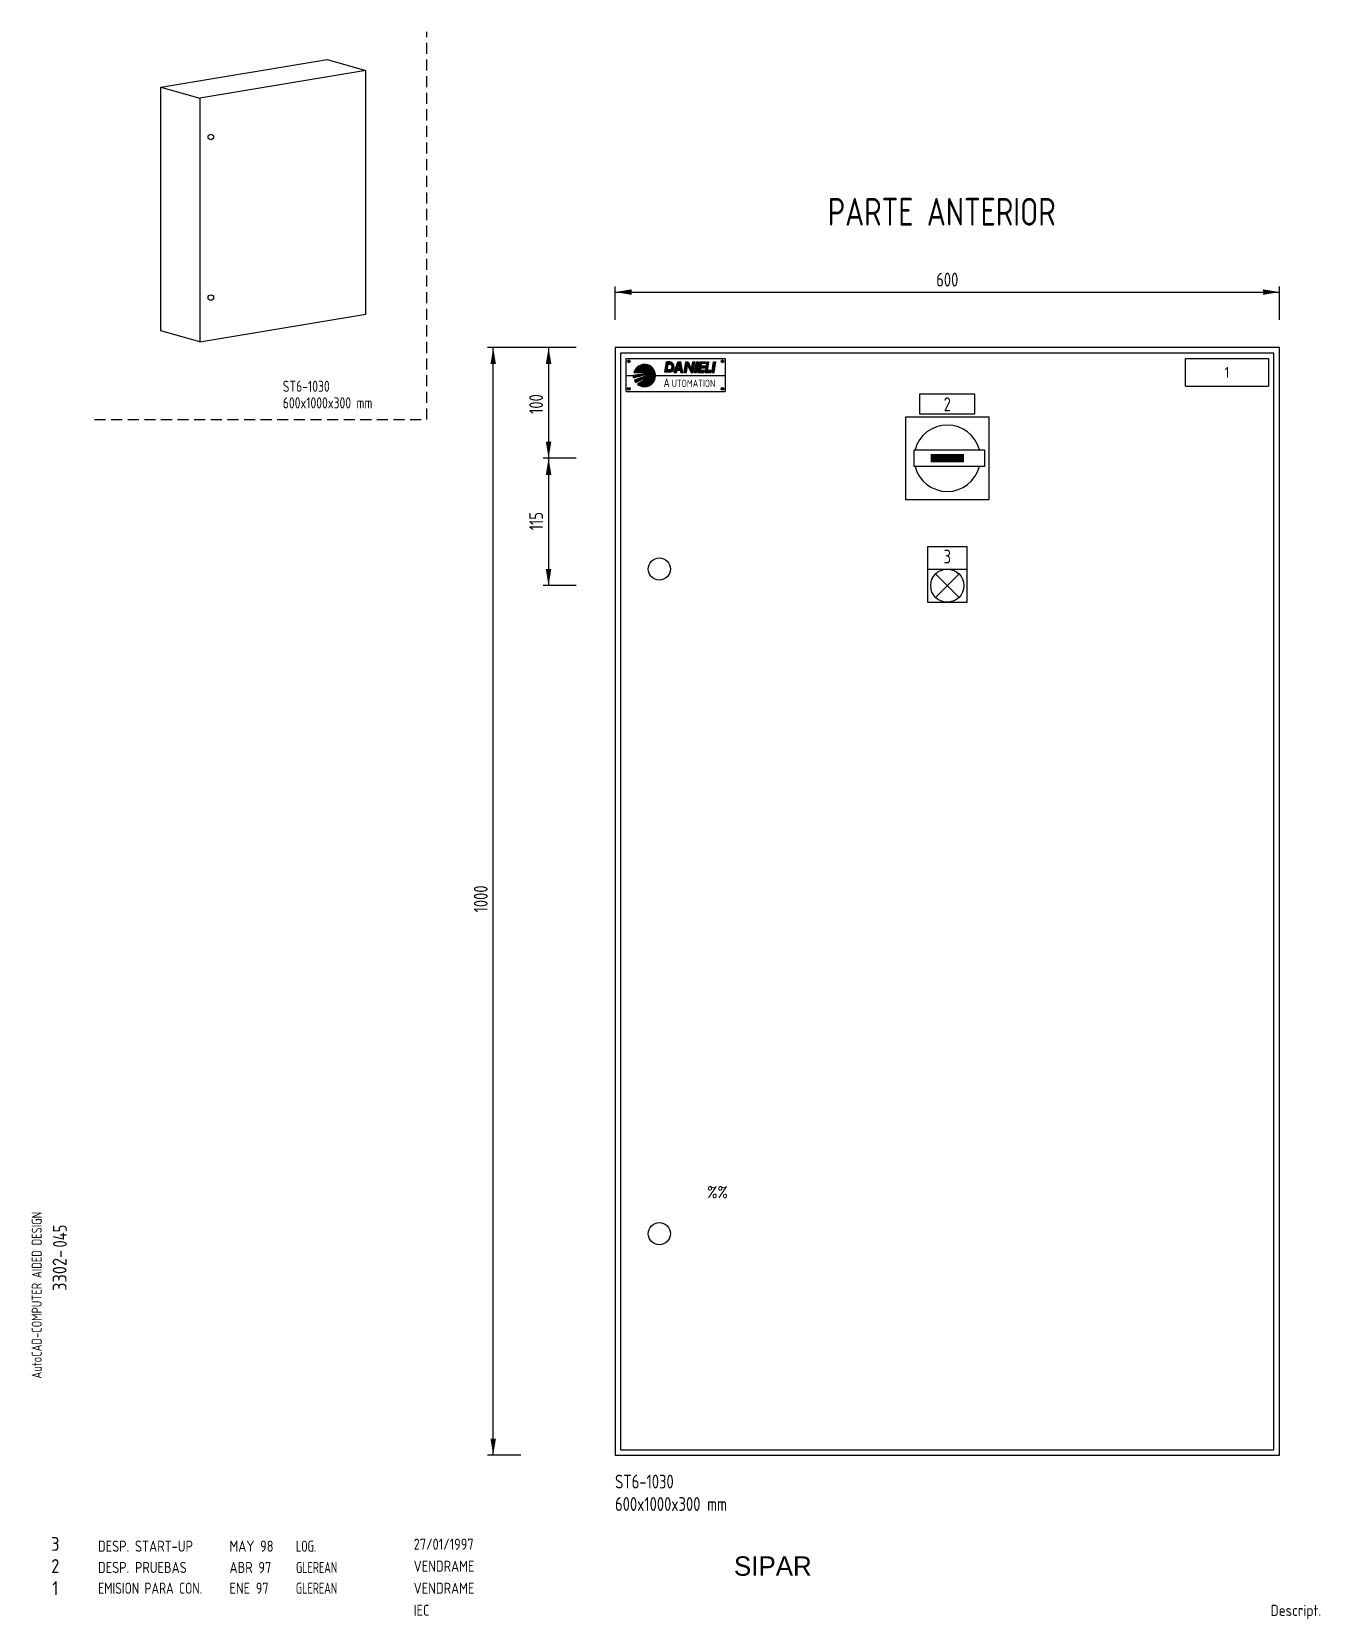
# Model space of a CAD drawing. Extents: x 10 to 420, y 5 to 297.
# Drawn here: x 9.7 to 242.4, y 5.4 to 292 of the extents above; entities that cross this region are included whole.
import ezdxf
from ezdxf.enums import TextEntityAlignment as Align

# ---------------------------------------------------------------- set-up
doc = ezdxf.new("R2010")
doc.units = 0
doc.header["$LTSCALE"] = 8
doc.header["$MEASUREMENT"] = 0
doc.linetypes.add('DOT15', pattern=[0.1875, 0, -0.1875])
doc.linetypes.add('HIDDEN', pattern=[0.375, 0.25, -0.125])
doc.layers.get('0').update_dxf_attribs({"linetype": 'CONTINUOUS'})
doc.layers.add('3', color=3, linetype='CONTINUOUS')
doc.layers.add('CART', color=7, linetype='CONTINUOUS')
doc.styles.add('DIN', font='DIN', dxfattribs={"width": 0.85})
doc.styles.add('SIMPLEX', font='SIMPLEX', dxfattribs={"width": 0.9})
doc.styles.add('UNIV', font='UNIV')

# ---------------------------------------------------------------- blocks, each defined once
blk = doc.blocks.new('WB-FG100')
at = {"layer": 'CART', "color": 1, "style": 'DIN', "width": 0.8}
blk.add_text('AutoCAD-COMPUTER AIDED DESIGN', height=1.8, rotation=90, dxfattribs=at).set_placement((11.47, 48.84))
at = {"layer": 'CART', "color": 7, "style": 'DIN', "width": 0.9}
blk.add_attdef('FILE', text='', height=2.5, rotation=90, dxfattribs=at).set_placement((15.95, 68.38), align=Align.CENTER)
for tag, p in [('MOD-3', (13.92, 19)), ('MOD-2', (13.92, 15)), ('MOD-1', (13.92, 11)), ('NR.COMMESSA', (315, 9))]:
    blk.add_attdef(tag, text='', height=2.5, dxfattribs=at).set_placement(p, align=Align.MIDDLE)
at = {"layer": 'CART', "color": 7, "style": 'DIN'}
for tag, width, p in [('REV-3', 0.9, (21.66, 19)), ('DATA-3', 0.9, (45.37, 19)), ('NOME-3', 0.9, (57.37, 19)), ('REV-2', 0.9, (21.66, 15)), ('DATA-2', 0.9, (45.37, 15)), ('NOME-2', 0.9, (57.37, 15)), ('REV-1', 0.9, (21.66, 11)), ('DATA-1', 0.9, (45.37, 11)), ('NOME-1', 0.7, (57.37, 11))]:
    blk.add_attdef(tag, text='', height=2, dxfattribs=dict(at, width=width)).set_placement(p, align=Align.MIDDLE_LEFT)
at = {"layer": 'CART', "color": 7, "style": 'DIN', "width": 0.9}
for tag, p, height in [('DATA', (78.64, 17.94), 2), ('ESECUTORE', (78.64, 13.97), 2), ('CONTROLLORE', (78.64, 9.99), 2), ('NORMA', (78.64, 6.01), 2), ('SEGUE', (398.93, 5.65), 2.8)]:
    blk.add_attdef(tag, p, '', height=height, dxfattribs=at)
at = {"layer": 'CART', "color": 2, "style": 'DIN', "width": 0.9}
for tag, p in [('TITOLO-1/3', (266.5, 18.23)), ('TITOLO-1/2', (266.5, 15.73)), ('TITOLO-2/3', (266.5, 13.18)), ('TITOLO-2/2', (266.5, 10.68)), ('TITOLO-3/3', (266.5, 8.13))]:
    blk.add_attdef(tag, text='', height=3.5, dxfattribs=at).set_placement(p, align=Align.MIDDLE)
at = {"layer": 'CART', "color": 3, "style": 'DIN', "width": 0.9}
blk.add_attdef('ASSIEME', text='', height=3.5, dxfattribs=at).set_placement((334, 17), align=Align.MIDDLE)
at = {"layer": 'CART', "color": 3, "style": 'DIN', "width": 0.85}
for tag, p in [('=', (375.33, 16.63)), ('+', (375.33, 12.76))]:
    blk.add_attdef(tag, text='', height=3, dxfattribs=at).set_placement(p, align=Align.BOTTOM_LEFT)
at = {"layer": 'CART', "color": 3, "style": 'DIN', "width": 0.9}
blk.add_attdef('FOGLIO', text='', height=2.8, dxfattribs=at).set_placement((414.2, 9.56), align=Align.RIGHT)
at = {"layer": 'CART', "color": 2, "style": 'DIN', "width": 0.9}
blk.add_attdef('DISEGNO', text='', height=5, dxfattribs=at).set_placement((395.27, 6.35), align=Align.RIGHT)
at = {"layer": 'CART', "color": 1, "style": 'DIN', "width": 0.9}
blk.add_attdef('TIPOLOGIA', (233.37, 6), '', height=2, dxfattribs=at)
blk = doc.blocks.new('DESP')
at = {"linetype": 'Continuous', "style": 'DIN'}
for s, width, p in [('DESP. START-UP', 0.85, (21.62, 17.59)), ('MAY 98', 0.85, (45.38, 17.59)), ('LOG.', 0.7, (57.38, 17.59))]:
    blk.add_text(s, height=2, dxfattribs=dict(at, width=width)).set_placement(p)

msp = doc.modelspace()

# ---------------------------------------------------------------- linework, layer by layer
at = {"linetype": 'HIDDEN'}
for p, q in [((81, 222), (81, 292)), ((21, 222), (81, 222))]:
    msp.add_line(p, q, dxfattribs=at)
for p, q in [((33, 282), (63, 287)), ((63, 287), (70, 285)), ((70, 285), (40, 280)), ((70, 241), (70, 285)), ((33, 238), (33, 282)), ((33, 282), (40, 280)), ((40, 280), (40, 236)), ((115, 240), (115, 246)), ((115, 245), (235, 245)), ((235, 240), (235, 246)), ((40, 236), (70, 241)), ((40, 236), (33, 238)), ((108, 235), (92, 235)), ((93, 35), (93, 235)), ((234, 234), (116, 234)), ((116, 234), (116, 36)), ((117, 227.04), (117, 233)), ((117, 233), (134.89, 233)), ((134.89, 233), (134.89, 227.04)), ((218, 233), (233, 233)), ((218, 228), (218, 233)), ((233, 233), (233, 228)), ((234, 36), (234, 234)), ((117, 229.93), (118.31, 229.93)), ((122.31, 229.93), (134.89, 229.93)), ((117, 227.04), (134.89, 227.04)), ((218, 228), (233, 228)), ((108, 215), (102, 215)), ((169, 216.5), (181.75, 216.5)), ((169, 213.5), (169, 216.5)), ((181.75, 216.5), (181.75, 213.5)), ((181.75, 213.5), (169, 213.5)), ((178.6, 199), (171.4, 199)), ((171.4, 199), (171.4, 189)), ((178.6, 189), (178.6, 199)), ((171.4, 195), (178.6, 195)), ((108, 192), (102, 192)), ((171.4, 189), (178.6, 189)), ((98, 35), (92, 35)), ((116, 36), (234, 36))]:
    msp.add_line(p, q)
at = {"linetype": 'Continuous'}
msp.add_line((103, 235), (103, 192), dxfattribs=at)
at = {"color": 1}
for p, q in [((123.99, 230.52), (124.3, 232.4)), ((123.99, 230.52), (124.3, 232.4)), ((124.92, 232.4), (124.3, 232.4)), ((124.3, 232.4), (124.69, 232.4)), ((125.7, 230.5), (126.33, 232.38)), ((126.33, 232.38), (126.88, 232.38)), ((127.27, 230.5), (126.88, 232.38)), ((127.48, 230.51), (127.8, 232.39)), ((127.48, 230.51), (127.8, 232.39)), ((127.8, 232.39), (128.19, 232.39)), ((127.8, 232.39), (128.19, 232.39)), ((128.19, 232.39), (128.83, 231.05)), ((128.74, 230.51), (129.05, 232.39)), ((128.83, 231.05), (129.05, 232.39)), ((129.05, 232.39), (129.44, 232.39)), ((129.05, 232.39), (129.44, 232.39)), ((129.13, 230.51), (129.44, 232.39)), ((129.37, 230.51), (129.69, 232.39)), ((129.37, 230.51), (129.69, 232.39)), ((129.69, 232.39), (130.08, 232.39)), ((129.69, 232.39), (130.08, 232.39)), ((129.76, 230.51), (130.08, 232.39)), ((130.01, 230.51), (130.32, 232.39)), ((130.01, 230.51), (130.32, 232.39)), ((130.32, 232.39), (131.34, 232.39)), ((130.95, 232.39), (131.34, 232.39)), ((131.26, 230.51), (131.58, 232.39)), ((131.29, 232.08), (131.34, 232.39)), ((131.58, 232.39), (131.93, 232.39)), ((131.67, 230.83), (131.93, 232.39)), ((132.49, 230.51), (132.8, 232.39)), ((132.8, 232.39), (133.19, 232.39)), ((132.88, 230.51), (133.19, 232.39)), ((118.31, 229.99), (120.05, 229.99)), ((118.31, 229.94), (119.86, 229.94)), ((118.31, 229.89), (119.67, 229.89)), ((118.31, 229.84), (119.48, 229.84)), ((118.32, 229.78), (119.29, 229.78)), ((118.32, 229.73), (119.1, 229.73)), ((118.33, 229.68), (118.9, 229.68)), ((118.33, 229.63), (118.71, 229.63)), ((118.34, 229.58), (118.52, 229.58)), ((118.41, 230.56), (122.16, 230.56)), ((118.43, 230.62), (122.19, 230.62)), ((118.45, 230.67), (122.17, 230.67)), ((118.47, 230.72), (122.15, 230.72)), ((118.5, 230.77), (122.13, 230.77)), ((118.52, 230.82), (122.1, 230.82)), ((118.55, 230.87), (122.08, 230.87)), ((118.58, 230.93), (122.05, 230.93)), ((118.61, 230.98), (122.02, 230.98)), ((118.64, 231.03), (121.98, 231.03)), ((118.68, 231.08), (121.95, 231.08)), ((118.7, 230.04), (120.25, 230.04)), ((118.71, 231.13), (121.91, 231.13)), ((118.75, 231.19), (121.87, 231.19)), ((118.8, 231.24), (121.83, 231.24)), ((118.84, 231.29), (121.78, 231.29)), ((118.89, 231.34), (121.73, 231.34)), ((118.95, 231.39), (121.68, 231.39)), ((119.01, 231.45), (121.62, 231.45)), ((119.07, 231.5), (121.56, 231.5)), ((119.08, 230.1), (120.44, 230.1)), ((119.14, 231.55), (121.49, 231.55)), ((119.14, 229.32), (120.01, 229.32)), ((119.21, 231.6), (121.41, 231.6)), ((119.29, 229.37), (120.12, 229.37)), ((119.3, 231.65), (121.33, 231.65)), ((119.39, 231.71), (121.24, 231.71)), ((119.43, 229.42), (120.23, 229.42)), ((119.46, 230.15), (120.63, 230.15)), ((119.5, 231.76), (121.13, 231.76)), ((119.57, 229.47), (120.34, 229.47)), ((119.63, 231.81), (121, 231.81)), ((119.72, 229.52), (120.45, 229.52)), ((119.79, 231.86), (120.84, 231.86)), ((119.84, 230.2), (120.75, 230.2)), ((119.86, 229.58), (120.55, 229.58)), ((120.01, 229.63), (120.66, 229.63)), ((120.05, 231.91), (120.58, 231.91)), ((120.15, 229.68), (120.77, 229.68)), ((120.22, 230.25), (120.7, 230.25)), ((120.29, 229.73), (120.88, 229.73)), ((120.44, 229.78), (120.98, 229.78)), ((120.49, 230.51), (121.97, 230.51)), ((120.54, 230.46), (121.78, 230.46)), ((120.58, 229.84), (121.09, 229.84)), ((120.6, 230.41), (121.07, 230.41)), ((120.61, 230.3), (120.64, 230.3)), ((120.65, 230.36), (120.69, 230.36)), ((120.7, 229.32), (122.22, 229.32)), ((120.72, 229.89), (121.06, 229.89)), ((120.79, 229.37), (122.23, 229.37)), ((120.86, 230.15), (121.32, 230.15)), ((120.87, 229.94), (121.01, 229.94)), ((120.88, 229.42), (122.25, 229.42)), ((120.91, 230.1), (121.18, 230.1)), ((120.96, 230.04), (121.03, 230.04)), ((120.97, 230.2), (121.47, 230.2)), ((120.97, 229.47), (122.26, 229.47)), ((121.06, 229.52), (122.27, 229.52)), ((121.15, 229.58), (122.28, 229.58)), ((121.17, 230.25), (121.61, 230.25)), ((121.18, 229.84), (122.31, 229.84)), ((121.22, 229.78), (122.31, 229.78)), ((121.24, 229.63), (122.29, 229.63)), ((121.27, 229.73), (122.3, 229.73)), ((121.29, 229.89), (122.31, 229.89)), ((121.32, 229.68), (122.3, 229.68)), ((121.36, 230.3), (121.65, 230.3)), ((121.4, 229.94), (122.31, 229.94)), ((121.42, 230.41), (121.59, 230.41)), ((121.51, 229.99), (122.31, 229.99)), ((121.62, 230.04), (122.31, 230.04)), ((121.72, 230.1), (122.31, 230.1)), ((121.83, 230.15), (122.3, 230.15)), ((121.87, 230.3), (122.28, 230.3)), ((121.94, 230.2), (122.3, 230.2)), ((122, 230.25), (122.29, 230.25)), ((122.01, 230.36), (122.27, 230.36)), ((122.16, 230.41), (122.26, 230.41)), ((124.92, 230.52), (123.99, 230.52)), ((124.43, 230.96), (124.6, 231.95)), ((124.92, 230.96), (124.43, 230.96)), ((124.92, 231.95), (124.6, 231.95)), ((125.7, 230.5), (126.1, 230.5)), ((126.1, 230.5), (126.23, 230.89)), ((126.23, 230.89), (126.8, 230.89)), ((126.33, 231.2), (126.58, 231.94)), ((126.33, 231.2), (126.73, 231.2)), ((126.73, 231.2), (126.58, 231.94)), ((126.88, 230.5), (126.8, 230.89)), ((126.88, 230.5), (127.27, 230.5)), ((127.48, 230.51), (127.88, 230.51)), ((127.88, 230.51), (128.1, 231.86)), ((128.1, 231.86), (128.74, 230.51)), ((128.74, 230.51), (129.13, 230.51)), ((129.37, 230.51), (129.76, 230.51)), ((130.01, 230.51), (131.03, 230.51)), ((130.41, 230.83), (130.49, 231.29)), ((131.08, 230.83), (130.41, 230.83)), ((131.16, 231.29), (130.49, 231.29)), ((130.55, 231.61), (130.62, 232.08)), ((131.21, 231.61), (130.55, 231.61)), ((131.29, 232.08), (130.62, 232.08)), ((131.03, 230.51), (131.08, 230.83)), ((131.16, 231.29), (131.21, 231.61)), ((131.26, 230.51), (132.28, 230.51)), ((132.33, 230.83), (131.67, 230.83)), ((132.28, 230.51), (132.33, 230.83)), ((132.49, 230.51), (132.88, 230.51)), ((118.51, 229.06), (119.47, 229.06)), ((118.54, 229), (119.37, 229)), ((118.57, 229.11), (119.58, 229.11)), ((118.57, 228.95), (119.26, 228.95)), ((118.6, 228.9), (119.15, 228.9)), ((118.63, 228.85), (119.04, 228.85)), ((118.66, 228.8), (118.93, 228.8)), ((118.7, 228.74), (118.83, 228.74)), ((118.71, 229.16), (119.69, 229.16)), ((118.86, 229.21), (119.8, 229.21)), ((119, 229.26), (119.91, 229.26)), ((119.05, 228.38), (121.58, 228.38)), ((119.11, 228.33), (121.51, 228.33)), ((119.14, 228.43), (121.64, 228.43)), ((119.18, 228.28), (121.44, 228.28)), ((119.23, 228.49), (121.7, 228.49)), ((119.27, 228.23), (121.36, 228.23)), ((119.33, 228.54), (121.75, 228.54)), ((119.35, 228.17), (121.27, 228.17)), ((119.42, 228.59), (121.8, 228.59)), ((119.46, 228.12), (121.17, 228.12)), ((119.51, 228.64), (121.84, 228.64)), ((119.58, 228.07), (121.05, 228.07)), ((119.6, 228.69), (121.89, 228.69)), ((119.69, 228.74), (121.92, 228.74)), ((119.73, 228.02), (120.9, 228.02)), ((119.78, 228.8), (121.96, 228.8)), ((119.87, 228.85), (122, 228.85)), ((119.93, 227.97), (120.69, 227.97)), ((119.96, 228.9), (122.03, 228.9)), ((120.06, 228.95), (122.06, 228.95)), ((120.15, 229), (122.09, 229)), ((120.24, 229.06), (122.11, 229.06)), ((120.33, 229.11), (122.14, 229.11)), ((120.42, 229.16), (122.16, 229.16)), ((120.51, 229.21), (122.18, 229.21)), ((120.6, 229.26), (122.2, 229.26))]:
    msp.add_line(p, q, dxfattribs=at)
at = {"color": 2}
for p, q in [((167.5, 207.5), (167.5, 222.5)), ((167.5, 222.5), (182.5, 222.5)), ((182.5, 222.5), (182.5, 207.5)), ((182.5, 207.5), (167.5, 207.5)), ((172.88, 194.12), (177.12, 189.88)), ((172.88, 189.88), (177.12, 194.12))]:
    msp.add_line(p, q, dxfattribs=at)
at = {"color": 1, "const_width": 0.217}
for points in [[(124.9, 232.29), (124.9, 232.29, -0.819804), (124.9, 230.62, -1.219804)], [(124.9, 232.06), (124.91, 232.06, -0.871291), (124.91, 230.85, 14.538985)]]:
    msp.add_lwpolyline(points, format="xyb", dxfattribs=at)
at = {"color": 1}
for points in [[(118.31, 229.99), (120.64, 230.31), (120.76, 230.18), (118.35, 229.53, -0.058012)], [(120.49, 230.51), (120.65, 230.35), (121.3, 230.44), (121.5, 230.38), (122.21, 230.57, 0.72868), (118.4, 230.51)], [(118.73, 228.7), (121.11, 229.84), (120.97, 229.98), (118.5, 229.08, 0.056185)], [(122.03, 230.24), (121.17, 229.83), (121.33, 229.68), (119.05, 228.38, 0.726081), (122.25, 230.44), (121.84, 230.29)]]:
    msp.add_lwpolyline(points, format="xyb", close=True, dxfattribs=at)
msp.add_lwpolyline([(120.84, 230.16), (121.5, 230.34), (121.71, 230.29), (120.98, 230.02)], close=True, dxfattribs=at)
msp.add_lwpolyline([(170, 223), (180, 223), (180, 226.6), (170, 226.6)], close=True)
at = {"const_width": 1.5}
msp.add_lwpolyline([(172, 215), (178, 215)], dxfattribs=at)
for centre, radius in [((42, 273), 0.5), ((42, 244), 0.5), ((123, 195), 2), ((123, 75), 2)]:
    msp.add_circle(centre, radius)
at = {"color": 1}
for centre, radius in [((117.5, 232.5), 0.248), ((117.5, 232.5), 0.124), ((134.39, 232.5), 0.248), ((134.39, 232.5), 0.124), ((117.5, 227.53), 0.248), ((117.5, 227.53), 0.124), ((134.39, 227.53), 0.248), ((134.39, 227.53), 0.124)]:
    msp.add_circle(centre, radius, dxfattribs=at)
at = {"color": 2}
msp.add_circle((175, 192), 3, dxfattribs=at)
at = {"color": 1}
for centre, radius, end in [((124.74, 231.46), 0.958, 78.6901), ((124.83, 231.46), 0.503, 82.1307)]:
    msp.add_arc(centre, radius, 281.3099, end, dxfattribs=at)
at = {"color": 2}
for start, end in [(14.4775, 165.5225), (194.4775, 345.5225)]:
    msp.add_arc((175, 215), 6, start, end, dxfattribs=at)
for points in [[(118, 244.5), (118, 245.5), (115, 245)], [(232, 244.5), (232, 245.5), (235, 245)], [(93.5, 232), (92.5, 232), (93, 235)], [(103.5, 232), (102.5, 232), (103, 235)], [(103.5, 218), (102.5, 218), (103, 215)], [(103.5, 212), (102.5, 212), (103, 215)], [(103.5, 195), (102.5, 195), (103, 192)], [(93.5, 38), (92.5, 38), (93, 35)]]:
    msp.add_solid(points)
at = {"color": 1}
for points in [[(124.3, 232.4), (123.99, 230.52), (124.69, 232.4), (124.38, 230.52)], [(124.6, 231.95), (124.92, 231.95), (124.69, 232.4), (124.92, 232.4)], [(125.7, 230.5), (126.33, 232.38), (126.1, 230.5), (126.72, 232.38)], [(126.88, 230.5), (127.27, 230.5), (126.49, 232.38), (126.88, 232.38)], [(127.8, 232.39), (127.48, 230.51), (128.19, 232.39), (127.88, 230.51)], [(128.19, 232.39), (128.83, 231.05), (128.1, 231.86), (128.74, 230.51)], [(129.05, 232.39), (128.74, 230.51), (129.44, 232.39), (129.13, 230.51)], [(129.69, 232.39), (129.37, 230.51), (130.08, 232.39), (129.76, 230.51)], [(130.32, 232.39), (130.01, 230.51), (130.71, 232.39), (130.4, 230.51)], [(130.62, 232.08), (131.29, 232.08), (130.68, 232.39), (131.34, 232.39)], [(131.54, 232.39), (131.23, 230.51), (131.93, 232.39), (131.62, 230.51)], [(132.8, 232.39), (132.49, 230.51), (133.19, 232.39), (132.88, 230.51)], [(124.38, 230.52), (124.92, 230.52), (124.43, 230.96), (124.92, 230.96)], [(126.33, 231.2), (126.73, 231.2), (126.23, 230.89), (126.8, 230.89)], [(130.36, 230.51), (131.03, 230.51), (130.41, 230.83), (131.08, 230.83)], [(130.49, 231.29), (131.16, 231.29), (130.55, 231.61), (131.21, 231.61)], [(131.62, 230.51), (132.28, 230.51), (131.67, 230.83), (132.33, 230.83)]]:
    msp.add_solid(points, dxfattribs=at)
at = {"layer": '3'}
for p, q in [((235, 235), (115, 235)), ((115, 235), (115, 35)), ((235, 35), (235, 235)), ((115, 35), (235, 35))]:
    msp.add_line(p, q, dxfattribs=at)

# ---------------------------------------------------------------- block references
at = {"linetype": 'DOT15'}
msp.add_blockref('DESP', (0, 0), dxfattribs=at)
at = {"layer": 'CART'}
ref = msp.add_blockref('WB-FG100', (0, 0), dxfattribs=at)
ref.add_attrib('TIPOLOGIA', 'Descript.', (233.37, 6), dxfattribs={"color": 1, "height": 2, "style": 'DIN', "width": 0.9})
ref.add_attrib('DATA', '27/01/1997', (78.64, 17.94), dxfattribs={"color": 7, "height": 2, "style": 'DIN', "width": 0.85})
ref.add_attrib('ESECUTORE', 'VENDRAME', (78.64, 13.97), dxfattribs={"color": 7, "height": 2, "style": 'DIN', "width": 0.85})
ref.add_attrib('CONTROLLORE', 'VENDRAME', (78.64, 9.99), dxfattribs={"color": 7, "height": 2, "style": 'DIN', "width": 0.85})
ref.add_attrib('NORMA', 'IEC', (78.64, 6.01), dxfattribs={"color": 7, "height": 2, "style": 'DIN', "width": 0.85})
ref.add_attrib('MOD-1', '1', dxfattribs={"color": 7, "height": 2.5, "style": 'DIN', "width": 0.9}).set_placement((13.92, 11), align=Align.MIDDLE)
ref.add_attrib('REV-1', 'EMISION PARA CON.', dxfattribs={"color": 7, "height": 2, "style": 'DIN', "width": 0.8}).set_placement((21.66, 11), align=Align.MIDDLE_LEFT)
ref.add_attrib('DATA-1', 'ENE 97', dxfattribs={"color": 7, "height": 2, "style": 'DIN', "width": 0.85}).set_placement((45.37, 11), align=Align.MIDDLE_LEFT)
ref.add_attrib('NOME-1', 'GLEREAN', dxfattribs={"color": 7, "height": 2, "style": 'DIN', "width": 0.7}).set_placement((57.37, 11), align=Align.MIDDLE_LEFT)
ref.add_attrib('MOD-2', '2', dxfattribs={"color": 7, "height": 2.5, "style": 'DIN', "width": 0.9}).set_placement((13.92, 15), align=Align.MIDDLE)
ref.add_attrib('MOD-3', '3', dxfattribs={"color": 7, "height": 2.5, "style": 'DIN', "width": 0.9}).set_placement((13.92, 19), align=Align.MIDDLE)
ref.add_attrib('FILE', '3302-', dxfattribs={"color": 7, "height": 2.5, "rotation": 90, "style": 'DIN', "width": 0.9}).set_placement((15.95, 68.38), align=Align.CENTER)

# ---------------------------------------------------------------- texts
at = {"color": 3, "style": 'DIN', "width": 0.8}
msp.add_text('PARTE ANTERIOR', height=5, dxfattribs=at).set_placement((174, 257), align=Align.CENTER)
at = {"style": 'DIN', "width": 0.8}
for s, height, p in [('600', 2.5, (173, 246)), ('ST6-1030', 2, (55, 227)), ('600x1000x300 mm', 2, (55, 224)), ('ST6-1030', 2.5, (115, 29)), ('600x1000x300 mm', 2.5, (115, 24.95))]:
    msp.add_text(s, height=height, dxfattribs=at).set_placement(p)
at = {"color": 1, "style": 'DIN', "width": 0.85}
for s, height, p in [('A', 1.56, (123.75, 227.85)), ('UTOMATION', 1.317, (125.24, 227.86))]:
    msp.add_text(s, height=height, dxfattribs=at).set_placement(p)
at = {"color": 1, "style": 'DIN', "width": 0.8}
msp.add_text('1', height=2, dxfattribs=at).set_placement((225.5, 230.5), align=Align.MIDDLE)
at = {"style": 'DIN', "width": 0.8}
for s, p in [('100', (102, 223)), ('115', (102, 202)), ('1000', (92, 133)), ('045', (16, 72.5))]:
    msp.add_text(s, height=2.5, rotation=90, dxfattribs=at).set_placement(p)
for s, p in [('2', (175, 223.5)), ('3', (175, 196))]:
    msp.add_text(s, height=2.5, dxfattribs=at).set_placement(p, align=Align.CENTER)
at = {"color": 7, "linetype": 'Continuous', "style": 'SIMPLEX', "width": 0.9}
msp.add_text('%%', height=2, dxfattribs=at).set_placement((133.5, 82.5), align=Align.MIDDLE)
at = {"linetype": 'Continuous', "style": 'DIN'}
for s, width, p in [('DESP. PRUEBAS', 0.85, (21.62, 13.75)), ('ABR 97', 0.85, (45.38, 13.75)), ('GLEREAN', 0.7, (57.38, 13.75))]:
    msp.add_text(s, height=2, dxfattribs=dict(at, width=width)).set_placement(p)
at = {"layer": 'CART', "color": 2, "linetype": 'Continuous', "style": 'UNIV'}
msp.add_text('SIPAR', height=3.5, dxfattribs=at).set_placement((143.5, 13.25), align=Align.CENTER)

doc.saveas('drawing.dxf')
